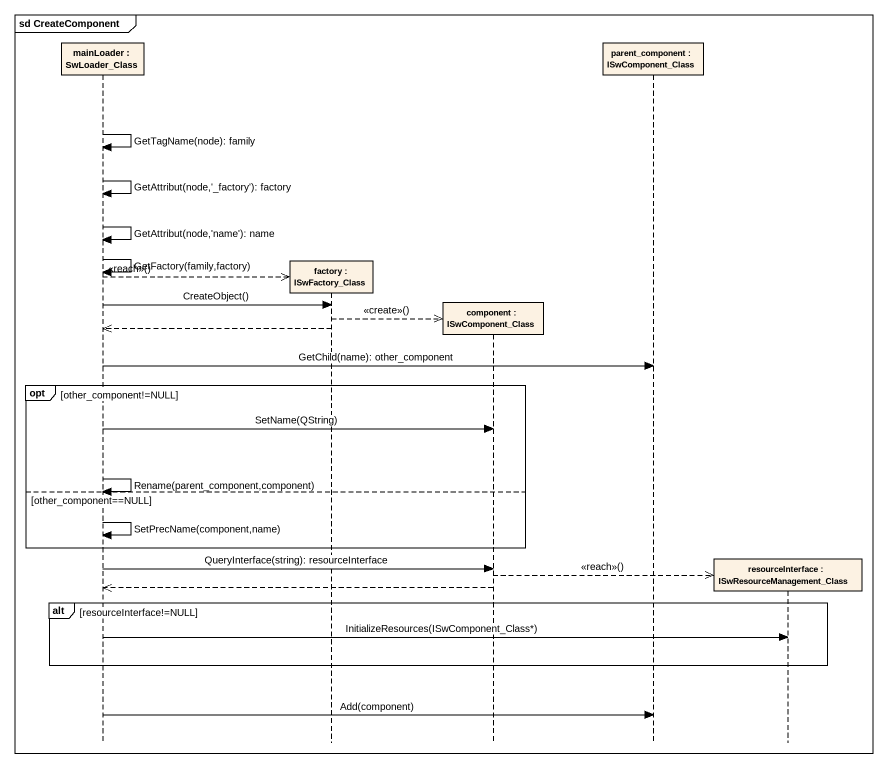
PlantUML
@startuml
mainframe sd CreateComponent
hide footbox
participant "mainLoader : SwLoader_Class" as mainLoader
participant "factory : ISwFactory_Class" as factory
participant "component : ISwComponent_Class" as component_
participant "parent_component : ISwComponent_Class" as parent_component
participant "resourceInterface : ISwResourceManagement_Class" as resourceInterface

mainLoader -> mainLoader : GetTagName(node): family
mainLoader -> mainLoader : GetAttribut(node,'_factory'): factory
mainLoader -> mainLoader : GetAttribut(node,'name'): name
mainLoader -> mainLoader : GetFactory(family,factory)
mainLoader -->> factory ** : <<reach>>()
mainLoader -> factory : CreateObject()
factory -->> component_ ** : <<create>>()
factory -->> mainLoader
mainLoader -> parent_component : GetChild(name): other_component
opt other_component!=NULL
  mainLoader -> component_ : SetName(QString)
  mainLoader -> mainLoader : Rename(parent_component,component)
else other_component==NULL
  mainLoader -> mainLoader : SetPrecName(component,name)
end
mainLoader -> component_ : QueryInterface(string): resourceInterface
component_ -->> resourceInterface ** : <<reach>>()
component_ -->> mainLoader
alt resourceInterface!=NULL
  mainLoader -> resourceInterface : InitializeResources(ISwComponent_Class*)
end
mainLoader -> parent_component : Add(component)
@enduml
